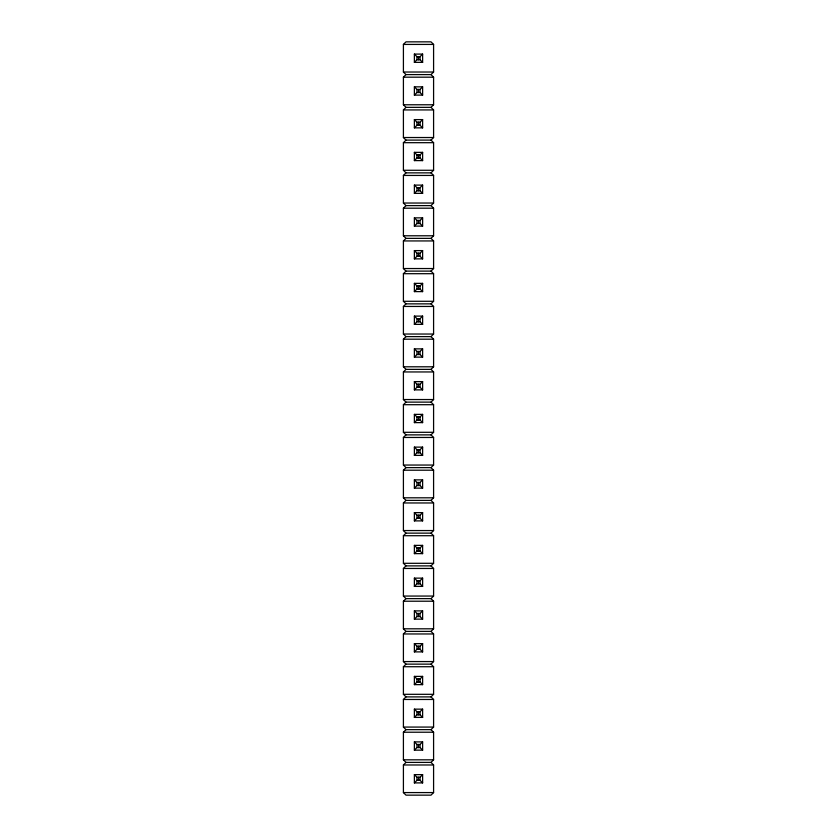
<?xml version="1.0" encoding="UTF-8"?>
<svg xmlns="http://www.w3.org/2000/svg" width="837" height="837" viewBox="0 0 837 837"><rect width="100%" height="100%" fill="white"/><g stroke="black" fill="none" stroke-linecap="round" stroke-linejoin="round"><path stroke-width="1.26" d="M405.997 74.598L403.413 72.024L403.413 44.424L405.997 41.85L431.003 41.85L433.587 44.424L433.587 72.024L431.003 74.598L405.997 74.598L403.413 77.182L403.413 104.771L405.997 107.356L431.003 107.356L433.587 104.771L433.587 77.182L431.003 74.598M414.378 62.356L416.952 59.772L420.048 59.772L422.622 62.356L422.622 54.102L414.378 54.102L414.378 62.356L422.622 62.356M414.378 54.102L416.952 56.675L420.048 56.675L422.622 54.102M414.378 95.104L416.952 92.53L420.048 92.53L422.622 95.104L422.622 86.849L414.378 86.849L414.378 95.104L422.622 95.104M414.378 86.849L416.952 89.433L420.048 89.433L422.622 86.849M431.003 172.861L433.587 175.435L433.587 203.035L431.003 205.609L405.997 205.609L403.413 203.035L403.413 175.435L405.997 172.861L431.003 172.861L433.587 170.277L433.587 142.688L431.003 140.103L405.997 140.103L403.413 137.53L403.413 109.929L405.997 107.356M414.378 127.852L416.952 125.278L420.048 125.278L422.622 127.852L422.622 119.607L414.378 119.607L414.378 127.852L422.622 127.852M414.378 119.607L416.952 122.181L420.048 122.181L422.622 119.607M405.997 172.861L403.413 170.277L403.413 142.688L405.997 140.103M431.003 140.103L433.587 137.53L433.587 109.929L431.003 107.356M414.378 160.61L416.952 158.026L420.048 158.026L422.622 160.61L422.622 152.355L414.378 152.355L414.378 160.61L422.622 160.61M414.378 152.355L416.952 154.939L420.048 154.939L422.622 152.355M414.378 193.357L416.952 190.784L420.048 190.784L422.622 193.357L422.622 185.113L414.378 185.113L414.378 193.357L422.622 193.357M414.378 185.113L416.952 187.687L420.048 187.687L422.622 185.113M431.003 205.609L433.587 208.193L433.587 235.783L431.003 238.367L405.997 238.367L403.413 235.783L403.413 208.193L405.997 205.609M414.378 226.116L416.952 223.531L416.952 220.434L414.378 217.861L422.622 217.861L422.622 226.116L414.378 226.116L414.378 217.861M416.952 220.434L420.048 220.434L422.622 217.861M431.003 303.862L433.587 306.447L433.587 334.036L431.003 336.62L405.997 336.62L403.413 334.036L403.413 306.447L405.997 303.862L431.003 303.862L433.587 301.289L433.587 273.699L431.003 271.115L405.997 271.115L403.413 268.541L403.413 240.941L405.997 238.367M414.378 258.863L416.952 256.289L420.048 256.289L422.622 258.863L422.622 250.608L414.378 250.608L414.378 258.863L422.622 258.863M414.378 250.608L416.952 253.192L420.048 253.192L422.622 250.608M405.997 303.862L403.413 301.289L403.413 273.699L405.997 271.115M431.003 271.115L433.587 268.541L433.587 240.941L431.003 238.367M414.378 291.621L416.952 289.037L420.048 289.037L422.622 291.621L422.622 283.366L414.378 283.366L414.378 291.621L422.622 291.621M414.378 283.366L416.952 285.94L420.048 285.94L422.622 283.366M414.378 324.369L416.952 321.795L420.048 321.795L422.622 324.369L422.622 316.114L414.378 316.114L414.378 324.369L422.622 324.369M414.378 316.114L416.952 318.698L420.048 318.698L422.622 316.114M431.003 336.62L433.587 339.194L433.587 366.794L431.003 369.368L405.997 369.368L403.413 366.794L403.413 339.194L405.997 336.62M414.378 357.127L416.952 354.543L420.048 354.543L422.622 357.127L422.622 348.872L414.378 348.872L414.378 357.127L422.622 357.127M414.378 348.872L416.952 351.446L420.048 351.446L422.622 348.872M431.003 369.368L433.587 371.952L433.587 399.542L431.003 402.126L405.997 402.126L403.413 399.542L403.413 371.952L405.997 369.368M414.378 389.875L416.952 387.29L420.048 387.29L422.622 389.875L422.622 381.62L414.378 381.62L414.378 389.875L422.622 389.875M414.378 381.62L416.952 384.204L420.048 384.204L422.622 381.62M431.003 402.126L433.587 404.7L433.587 432.3L431.003 434.874L405.997 434.874L403.413 432.3L403.413 404.7L405.997 402.126M414.378 422.622L416.952 420.048L420.048 420.048L422.622 422.622L422.622 414.378L414.378 414.378L414.378 422.622L422.622 422.622M414.378 414.378L416.952 416.952L420.048 416.952L422.622 414.378M431.003 434.874L433.587 437.458L433.587 465.048L431.003 467.632L405.997 467.632L403.413 465.048L403.413 437.458L405.997 434.874M414.378 455.38L416.952 452.796L420.048 452.796L422.622 455.38L422.622 447.125L414.378 447.125L414.378 455.38L422.622 455.38M420.048 452.796L420.048 449.71L422.622 447.125M431.003 467.632L433.587 470.206L433.587 497.806L431.003 500.38L405.997 500.38L403.413 497.806L403.413 470.206L405.997 467.632M414.378 488.128L416.952 485.554L420.048 485.554L422.622 488.128L422.622 479.873L414.378 479.873L414.378 488.128L422.622 488.128M414.378 479.873L416.952 482.457L420.048 482.457L422.622 479.873M431.003 500.38L433.587 502.964L433.587 530.553L431.003 533.138L405.997 533.138L403.413 530.553L403.413 502.964L405.997 500.38M414.378 520.886L416.952 518.302L420.048 518.302L422.622 520.886L414.378 520.886L414.378 512.631L422.622 512.631L422.622 520.886M420.048 518.302L420.048 515.205L422.622 512.631M431.003 533.138L433.587 535.711L433.587 563.301L431.003 565.885L405.997 565.885L403.413 563.301L403.413 535.711L405.997 533.138M414.378 553.634L416.952 551.06L420.048 551.06L422.622 553.634L414.378 553.634L414.378 545.379L422.622 545.379L422.622 553.634M420.048 551.06L420.048 547.963L422.622 545.379M431.003 565.885L433.587 568.459L433.587 596.059L431.003 598.633L405.997 598.633L403.413 596.059L403.413 568.459L405.997 565.885M414.378 586.392L416.952 583.807L420.048 583.807L422.622 586.392L422.622 578.137L414.378 578.137L414.378 586.392L422.622 586.392M420.048 583.807L420.048 580.711L422.622 578.137M431.003 598.633L433.587 601.217L433.587 628.807L431.003 631.391L405.997 631.391L403.413 628.807L403.413 601.217L405.997 598.633M414.378 619.139L416.952 616.566L420.048 616.566L422.622 619.139L422.622 610.884L414.378 610.884L414.378 619.139L422.622 619.139M420.048 616.566L420.048 613.469L422.622 610.884M431.003 631.391L433.587 633.965L433.587 661.565L431.003 664.139L405.997 664.139L403.413 661.565L403.413 633.965L405.997 631.391M414.378 651.887L416.952 649.313L420.048 649.313L422.622 651.887L422.622 643.643L414.378 643.643L414.378 651.887L422.622 651.887M420.048 649.313L420.048 646.216L422.622 643.643M431.003 664.139L433.587 666.723L433.587 694.312L431.003 696.897L405.997 696.897L403.413 694.312L403.413 666.723L405.997 664.139M414.378 684.645L416.952 682.061L420.048 682.061L422.622 684.645L422.622 676.39L414.378 676.39L414.378 684.645L422.622 684.645M420.048 682.061L420.048 678.974L422.622 676.39M431.003 696.897L433.587 699.47L433.587 727.071L431.003 729.644L405.997 729.644L403.413 727.071L403.413 699.47L405.997 696.897M414.378 717.393L416.952 714.819L420.048 714.819L422.622 717.393L414.378 717.393L414.378 709.148L422.622 709.148L422.622 717.393M420.048 714.819L420.048 711.722L422.622 709.148M431.003 729.644L433.587 732.229L433.587 759.818L431.003 762.402L405.997 762.402L403.413 759.818L403.413 732.229L405.997 729.644M414.378 750.151L416.952 747.567L420.048 747.567L422.622 750.151L414.378 750.151L414.378 741.896L422.622 741.896L422.622 750.151M420.048 747.567L420.048 744.47L422.622 741.896M431.003 762.402L433.587 764.976L433.587 792.576L431.003 795.15L405.997 795.15L403.413 792.576L403.413 764.976L405.997 762.402M414.378 782.898L416.952 780.325L420.048 780.325L422.622 782.898L414.378 782.898L414.378 774.643L422.622 774.643L422.622 782.898M420.048 780.325L420.048 777.228L422.622 774.643M403.413 44.424L433.587 44.424M403.413 72.024L433.587 72.024M403.413 77.182L433.587 77.182M403.413 104.771L433.587 104.771M403.413 109.929L433.587 109.929M403.413 137.53L433.587 137.53M403.413 142.688L433.587 142.688M403.413 170.277L433.587 170.277M403.413 175.435L433.587 175.435M403.413 203.035L433.587 203.035M403.413 208.193L433.587 208.193M416.952 223.531L420.048 223.531L422.622 226.116M403.413 235.783L433.587 235.783M403.413 240.941L433.587 240.941M403.413 268.541L433.587 268.541M403.413 273.699L433.587 273.699M403.413 301.289L433.587 301.289M403.413 306.447L433.587 306.447M403.413 334.036L433.587 334.036M403.413 339.194L433.587 339.194M403.413 366.794L433.587 366.794M403.413 371.952L433.587 371.952M403.413 399.542L433.587 399.542M403.413 404.7L433.587 404.7M403.413 432.3L433.587 432.3M403.413 437.458L433.587 437.458M414.378 447.125L416.952 449.71L420.048 449.71M403.413 465.048L433.587 465.048M403.413 470.206L433.587 470.206M403.413 497.806L433.587 497.806M403.413 502.964L433.587 502.964M414.378 512.631L416.952 515.205L420.048 515.205M403.413 530.553L433.587 530.553M403.413 535.711L433.587 535.711M414.378 545.379L416.952 547.963L420.048 547.963M403.413 563.301L433.587 563.301M403.413 568.459L433.587 568.459M414.378 578.137L416.952 580.711L420.048 580.711M403.413 596.059L433.587 596.059M403.413 601.217L433.587 601.217M414.378 610.884L416.952 613.469L420.048 613.469M403.413 628.807L433.587 628.807M403.413 633.965L433.587 633.965M414.378 643.643L416.952 646.216L420.048 646.216M403.413 661.565L433.587 661.565M403.413 666.723L433.587 666.723M414.378 676.39L416.952 678.974L420.048 678.974M403.413 694.312L433.587 694.312M403.413 699.47L433.587 699.47M414.378 709.148L416.952 711.722L420.048 711.722M403.413 727.071L433.587 727.071M403.413 732.229L433.587 732.229M414.378 741.896L416.952 744.47L420.048 744.47M403.413 759.818L433.587 759.818M403.413 764.976L433.587 764.976M414.378 774.643L416.952 777.228L420.048 777.228M403.413 792.576L433.587 792.576M420.048 56.675L420.048 59.772M420.048 89.433L420.048 92.53M420.048 122.181L420.048 125.278M420.048 154.939L420.048 158.026M420.048 187.687L420.048 190.784M420.048 220.434L420.048 223.531M420.048 253.192L420.048 256.289M420.048 285.94L420.048 289.037M420.048 318.698L420.048 321.795M420.048 351.446L420.048 354.543M420.048 384.204L420.048 387.29M420.048 416.952L420.048 420.048M420.048 482.457L420.048 485.554M418.5 56.675L418.5 59.772M418.5 89.433L418.5 92.53M418.5 122.181L418.5 125.278M418.5 154.939L418.5 158.026M418.5 187.687L418.5 190.784M418.5 220.434L418.5 223.531M418.5 253.192L418.5 256.289M418.5 285.94L418.5 289.037M418.5 318.698L418.5 321.795M418.5 351.446L418.5 354.543M418.5 384.204L418.5 387.29M418.5 416.952L418.5 420.048M418.5 449.71L418.5 452.796M418.5 482.457L418.5 485.554M418.5 515.205L418.5 518.302M418.5 547.963L418.5 551.06M418.5 580.711L418.5 583.807M418.5 613.469L418.5 616.566M418.5 646.216L418.5 649.313M418.5 678.974L418.5 682.061M418.5 711.722L418.5 714.819M418.5 744.47L418.5 747.567M418.5 777.228L418.5 780.325M416.952 56.675L416.952 59.772M416.952 89.433L416.952 92.53M416.952 122.181L416.952 125.278M416.952 154.939L416.952 158.026M416.952 187.687L416.952 190.784M416.952 253.192L416.952 256.289M416.952 285.94L416.952 289.037M416.952 318.698L416.952 321.795M416.952 351.446L416.952 354.543M416.952 384.204L416.952 387.29M416.952 416.952L416.952 420.048M416.952 449.71L416.952 452.796M416.952 482.457L416.952 485.554M416.952 515.205L416.952 518.302M416.952 547.963L416.952 551.06M416.952 580.711L416.952 583.807M416.952 613.469L416.952 616.566M416.952 646.216L416.952 649.313M416.952 678.974L416.952 682.061M416.952 711.722L416.952 714.819M416.952 744.47L416.952 747.567M416.952 777.228L416.952 780.325"/></g></svg>
